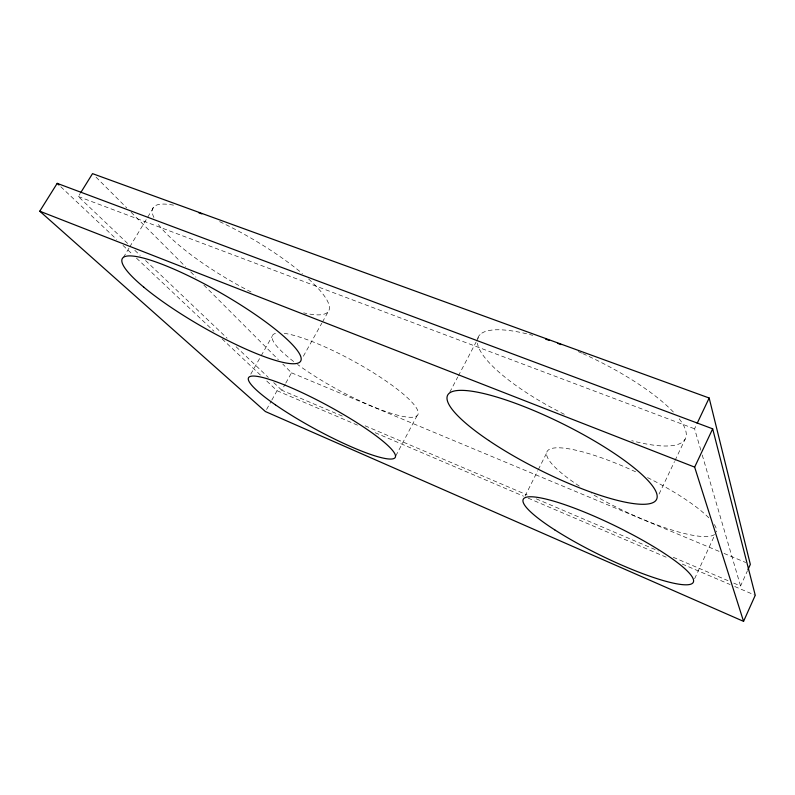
<?xml version="1.0" encoding="UTF-8"?>
<svg xmlns="http://www.w3.org/2000/svg" width="795" height="795" viewBox="0 0 795 795"><rect width="100%" height="100%" fill="white"/><g stroke="black" fill="none" stroke-linecap="round" stroke-linejoin="round"><path stroke-width="0.6" stroke-dasharray="3.98 2.98" d="M733.715 583.093L740.562 586.014L747.399 570.88M694.611 578.74L714.268 536.088M700.842 450.238L694.572 428.803L696.659 424.401M659.065 494.083L674.508 461.577M675.034 460.454L685.151 439.158M525.078 496.08L537.758 470.739M538.304 469.636L546.572 453.11M449.771 392.233L457.771 376.989M458.347 375.906L476.056 342.158M476.632 341.065L480.061 334.536M395.781 455.913L417.037 415.725M266.573 409.475L271.234 401.147M271.81 400.104L277.048 390.733L266.236 380.537M342.277 416.073L281.788 390.256L285.226 384.104M285.793 383.081L291.517 372.825L282.752 364.05M303.362 356.269L321.836 323.128M322.432 322.055L328.981 310.298M250.763 374.157L260.541 356.866M261.158 355.782L272.158 336.325M123.354 257.471L129.128 247.921M129.764 246.857L154.101 206.561M127.627 243.469L78.327 196.524L80.265 193.404M78.327 196.524L694.572 428.803M291.517 372.825L719.435 551.501M724.006 553.409L745.75 562.492M365.104 425.812L527.155 494.957M536.287 498.853L658.399 550.955M673.236 557.285L728.011 580.658M277.048 390.733L359.221 425.882M375.2 432.719L523.567 496.189M528.128 498.137L666.23 557.216M682.209 564.043L730.138 584.554M734.709 586.501L755.25 595.286M60.798 186.755L116.666 239.454M122.967 245.397L132.884 254.748M136.482 258.146L213.974 331.237M222.083 338.889L260.83 375.439M134.792 250.296L140.178 255.414M145.555 260.531L227.112 338.203M236.075 346.729L268.342 377.456M273.728 382.584L281.788 390.256M96.036 177.146L126.713 207.863M131.095 212.245L185.444 266.653M190.711 271.91L195.968 277.177M203.858 285.077L278.369 359.658M702.233 455.008L740.562 586.014M284.213 333.324A82.779 16.307 28.6 0 1 387.99 382.385A82.779 16.307 28.6 0 1 402.499 416.322A82.779 16.307 28.6 0 1 297.519 364.438M293.673 361.546A82.779 16.307 28.6 0 1 277.604 333.035M308.559 278.956A101.84 23.582 30.4 0 1 303.67 312.852M251.071 291.984A101.84 23.582 30.4 0 1 157.082 222.739M153.932 217.512A101.84 23.582 30.4 0 1 173.598 205.17M219.639 221.636A101.84 23.582 30.4 0 1 302.428 273.609M679.188 418.776A115.384 31.442 26.1 0 1 631.727 440.678M564.321 414.314A115.384 31.442 26.1 0 1 477.447 343.192M477.636 338.571A115.384 31.442 26.1 0 1 532.73 335.331M578.184 351.579A115.384 31.442 26.1 0 1 581.632 353.099M582.775 353.616A115.384 31.442 26.1 0 1 673.922 412.625M714.586 534.469A93.76 20.153 25.6 0 1 591.381 493.616M579.336 486.113A93.76 20.153 25.6 0 1 552.018 448.38A93.76 20.153 25.6 0 1 636.696 472.319M647.537 477.576A93.76 20.153 25.6 0 1 708.852 517.863M714.327 524.521A93.76 20.153 25.6 0 1 716.375 531.984"/><path stroke-width="1.19" d="M743.563 621.362L755.25 595.286L712.678 428.823L57.19 183.357L39.75 211.202L265.411 411.552L743.563 621.362L694.651 467.122L712.678 428.823M747.886 569.806L750.331 564.4L709.17 398.007L92.528 173.638L80.911 192.36M697.175 423.308L709.17 398.007M39.75 211.202L694.651 467.122M57.19 183.357L58.999 185.056M198.671 212.672A101.84 23.582 30.4 0 1 201.841 213.905M545.608 339.167A115.384 31.442 26.1 0 1 549.256 340.369M557.752 343.37A115.384 31.442 26.1 0 1 561.081 344.613M143.776 287.174A102.853 19.279 29.9 0 0 296.316 363.534A102.853 19.279 29.9 0 0 194.556 278.816A102.853 19.279 29.9 0 0 143.776 287.174M488.667 440.45A116.716 25.788 26.5 0 0 656.402 499.687A116.716 25.788 26.5 0 0 511.265 401.803A116.716 25.788 26.5 0 0 488.667 440.45M275.408 404.814A83.465 13.286 28.5 0 0 394.638 458.089A83.465 13.286 28.5 0 0 295.75 389.739A83.465 13.286 28.5 0 0 275.408 404.814M554.721 529.848A94.635 16.456 26 0 0 692.544 583.232A94.635 16.456 26 0 0 577.369 509.277A94.635 16.456 26 0 0 554.721 529.848"/></g></svg>
